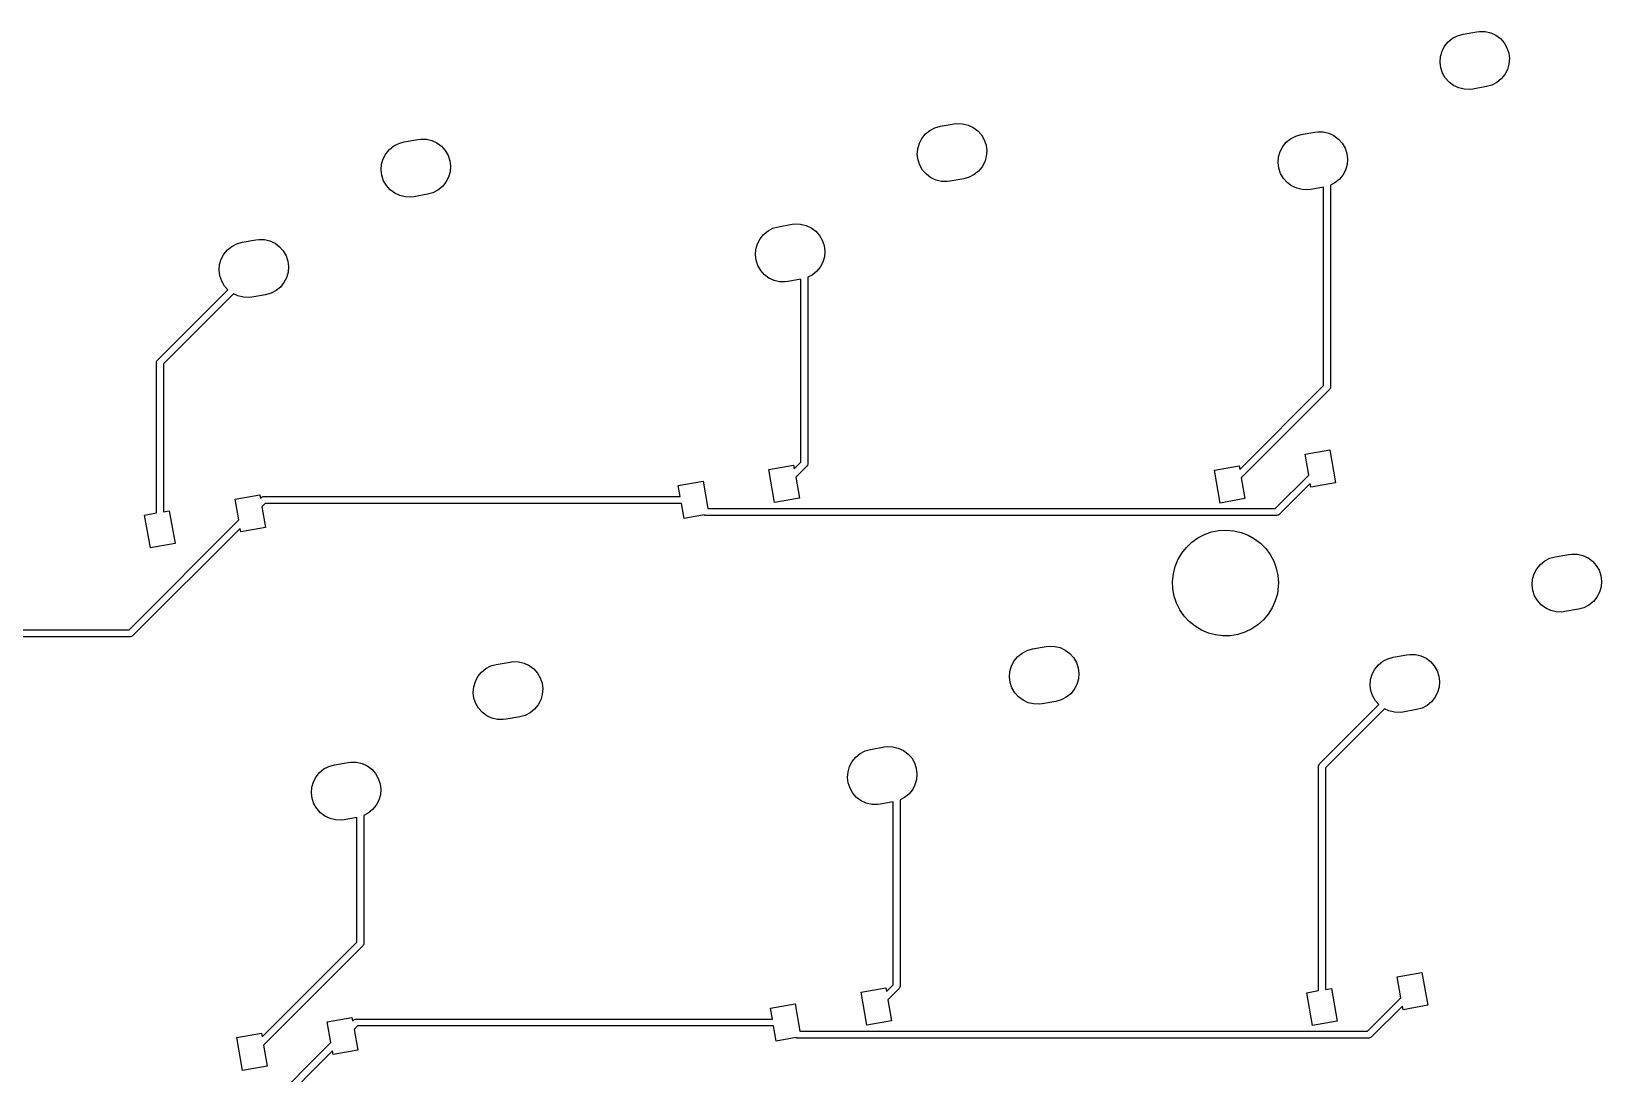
# Model space of a CAD drawing. Extents: x -73 to 321, y -180 to -25.
# Drawn here: x 251.3 to 307.6, y -74.3 to -36.8 of the extents above; entities that cross this region are included whole.
import ezdxf

# ---------------------------------------------------------------- set-up
doc = ezdxf.new("R2010")
doc.units = 0
doc.layers.add('BLACK', color=7, linetype='CONTINUOUS')

msp = doc.modelspace()

# ---------------------------------------------------------------- linework, layer by layer
at = {"layer": 'BLACK', "linetype": 'CONTINUOUS'}
for p, q in [((302.127, -37.2158), (302.284, -37.0886)), ((302.284, -37.0886), (302.463, -36.9956)), ((302.463, -36.9956), (302.658, -36.9405)), ((302.658, -36.9405), (303.15, -36.8537)), ((303.15, -36.8537), (303.254, -36.841)), ((303.254, -36.841), (303.456, -36.8473)), ((303.456, -36.8473), (303.653, -36.8941)), ((303.653, -36.8941), (303.836, -36.9796)), ((303.836, -36.9796), (303.998, -37.1001)), ((303.998, -37.1001), (304.133, -37.2507)), ((301.832, -37.9463), (301.848, -37.7448)), ((301.848, -37.7448), (301.904, -37.5507)), ((301.904, -37.5507), (301.998, -37.372)), ((301.998, -37.372), (302.127, -37.2158)), ((304.133, -37.2507), (304.234, -37.4254)), ((304.234, -37.4254), (304.299, -37.617)), ((304.299, -37.617), (304.324, -37.8176)), ((301.856, -38.1469), (301.832, -37.9463)), ((301.921, -38.3385), (301.856, -38.1469)), ((304.251, -38.2131), (304.157, -38.3919)), ((304.307, -38.019), (304.251, -38.2131)), ((304.324, -37.8176), (304.307, -38.019)), ((302.022, -38.5131), (301.921, -38.3385)), ((302.157, -38.6638), (302.022, -38.5131)), ((302.319, -38.7843), (302.157, -38.6638)), ((302.502, -38.8697), (302.319, -38.7843)), ((302.699, -38.9166), (302.502, -38.8697)), ((303.497, -38.8233), (303.005, -38.9102)), ((303.692, -38.7683), (303.497, -38.8233)), ((303.871, -38.6753), (303.692, -38.7683)), ((304.028, -38.5481), (303.871, -38.6753)), ((304.157, -38.3919), (304.028, -38.5481)), ((302.901, -38.9229), (302.699, -38.9166)), ((303.005, -38.9102), (302.901, -38.9229)), ((283.238, -40.68), (283.366, -40.5238)), ((283.366, -40.5238), (283.523, -40.3966)), ((283.523, -40.3966), (283.703, -40.3036)), ((283.703, -40.3036), (283.897, -40.2485)), ((283.897, -40.2485), (284.389, -40.1617)), ((284.389, -40.1617), (284.493, -40.149)), ((284.493, -40.149), (284.695, -40.1553)), ((284.695, -40.1553), (284.892, -40.2021)), ((284.892, -40.2021), (285.075, -40.2876)), ((285.075, -40.2876), (285.237, -40.4081)), ((285.237, -40.4081), (285.372, -40.5587)), ((285.372, -40.5587), (285.474, -40.7334)), ((296.651, -40.5997), (296.845, -40.5446)), ((296.845, -40.5446), (297.338, -40.4578)), ((297.338, -40.4578), (297.442, -40.445)), ((297.442, -40.445), (297.644, -40.4514)), ((297.644, -40.4514), (297.84, -40.4982)), ((297.84, -40.4982), (298.023, -40.5836)), ((263.992, -41.2364), (264.12, -41.0802)), ((264.12, -41.0802), (264.277, -40.953)), ((264.277, -40.953), (264.457, -40.86)), ((264.457, -40.86), (264.651, -40.805)), ((264.651, -40.805), (265.144, -40.7182)), ((265.144, -40.7182), (265.248, -40.7054)), ((265.248, -40.7054), (265.45, -40.7118)), ((265.45, -40.7118), (265.646, -40.7586)), ((265.646, -40.7586), (265.829, -40.844)), ((265.829, -40.844), (265.992, -40.9645)), ((265.992, -40.9645), (266.126, -41.1152)), ((266.126, -41.1152), (266.228, -41.2899)), ((283.071, -41.2543), (283.087, -41.0528)), ((283.087, -41.0528), (283.144, -40.8587)), ((283.144, -40.8587), (283.238, -40.68)), ((285.474, -40.7334), (285.538, -40.925)), ((285.538, -40.925), (285.563, -41.1256)), ((285.563, -41.1256), (285.547, -41.327)), ((296.092, -41.1548), (296.186, -40.976)), ((296.186, -40.976), (296.314, -40.8199)), ((296.314, -40.8199), (296.471, -40.6927)), ((296.471, -40.6927), (296.651, -40.5997)), ((298.023, -40.5836), (298.186, -40.7041)), ((298.186, -40.7041), (298.32, -40.8548)), ((298.32, -40.8548), (298.422, -41.0295)), ((298.422, -41.0295), (298.486, -41.2211)), ((263.825, -41.8107), (263.841, -41.6093)), ((263.841, -41.6093), (263.898, -41.4152)), ((263.898, -41.4152), (263.992, -41.2364)), ((266.228, -41.2899), (266.293, -41.4814)), ((266.293, -41.4814), (266.317, -41.682)), ((266.317, -41.682), (266.301, -41.8835)), ((283.096, -41.4549), (283.071, -41.2543)), ((283.16, -41.6465), (283.096, -41.4549)), ((283.262, -41.8211), (283.16, -41.6465)), ((285.396, -41.6999), (285.268, -41.8561)), ((285.49, -41.5211), (285.396, -41.6999)), ((285.547, -41.327), (285.49, -41.5211)), ((296.019, -41.5504), (296.035, -41.3489)), ((296.044, -41.751), (296.019, -41.5504)), ((296.035, -41.3489), (296.092, -41.1548)), ((298.495, -41.6231), (298.438, -41.8172)), ((298.486, -41.2211), (298.511, -41.4217)), ((298.511, -41.4217), (298.495, -41.6231)), ((263.85, -42.0113), (263.825, -41.8107)), ((263.914, -42.2029), (263.85, -42.0113)), ((264.016, -42.3776), (263.914, -42.2029)), ((266.15, -42.2564), (266.022, -42.4125)), ((266.245, -42.0776), (266.15, -42.2564)), ((266.301, -41.8835), (266.245, -42.0776)), ((283.396, -41.9718), (283.262, -41.8211)), ((283.559, -42.0923), (283.396, -41.9718)), ((283.742, -42.1777), (283.559, -42.0923)), ((283.938, -42.2246), (283.742, -42.1777)), ((284.14, -42.2309), (283.938, -42.2246)), ((284.244, -42.2182), (284.14, -42.2309)), ((284.737, -42.1313), (284.244, -42.2182)), ((284.931, -42.0763), (284.737, -42.1313)), ((285.111, -41.9833), (284.931, -42.0763)), ((285.268, -41.8561), (285.111, -41.9833)), ((296.108, -41.9425), (296.044, -41.751)), ((296.21, -42.1172), (296.108, -41.9425)), ((296.345, -42.2679), (296.21, -42.1172)), ((296.507, -42.3884), (296.345, -42.2679)), ((298.216, -42.1522), (298.059, -42.2794)), ((298.344, -41.996), (298.216, -42.1522)), ((298.438, -41.8172), (298.344, -41.996)), ((264.151, -42.5282), (264.016, -42.3776)), ((264.313, -42.6488), (264.151, -42.5282)), ((264.496, -42.7342), (264.313, -42.6488)), ((264.693, -42.781), (264.496, -42.7342)), ((264.895, -42.7874), (264.693, -42.781)), ((264.999, -42.7746), (264.895, -42.7874)), ((265.491, -42.6878), (264.999, -42.7746)), ((265.686, -42.6327), (265.491, -42.6878)), ((265.865, -42.5397), (265.686, -42.6327)), ((266.022, -42.4125), (265.865, -42.5397)), ((296.69, -42.4738), (296.507, -42.3884)), ((296.887, -42.5206), (296.69, -42.4738)), ((297.089, -42.527), (296.887, -42.5206)), ((297.193, -42.5142), (297.089, -42.527)), ((297.655, -42.4327), (297.193, -42.5142)), ((297.655, -49.5551), (297.655, -42.4327)), ((298.059, -42.2794), (297.905, -42.3591)), ((297.905, -42.3591), (297.905, -49.6069)), ((277.711, -44.0007), (277.89, -43.9076)), ((277.89, -43.9076), (278.085, -43.8526)), ((278.085, -43.8526), (278.577, -43.7658)), ((278.577, -43.7658), (278.681, -43.753)), ((278.681, -43.753), (278.883, -43.7594)), ((278.883, -43.7594), (279.08, -43.8062)), ((279.08, -43.8062), (279.263, -43.8916)), ((279.263, -43.8916), (279.425, -44.0121)), ((258.465, -44.5571), (258.644, -44.4641)), ((258.644, -44.4641), (258.839, -44.4091)), ((258.839, -44.4091), (259.331, -44.3222)), ((259.331, -44.3222), (259.435, -44.3095)), ((259.435, -44.3095), (259.637, -44.3158)), ((259.637, -44.3158), (259.834, -44.3627)), ((259.834, -44.3627), (260.017, -44.4481)), ((260.017, -44.4481), (260.179, -44.5686)), ((277.275, -44.6569), (277.331, -44.4628)), ((277.331, -44.4628), (277.425, -44.284)), ((277.425, -44.284), (277.554, -44.1279)), ((277.554, -44.1279), (277.711, -44.0007)), ((279.425, -44.0121), (279.56, -44.1628)), ((279.56, -44.1628), (279.661, -44.3375)), ((279.661, -44.3375), (279.726, -44.5291)), ((258.029, -45.2134), (258.085, -45.0193)), ((258.085, -45.0193), (258.18, -44.8405)), ((258.18, -44.8405), (258.308, -44.6843)), ((258.308, -44.6843), (258.465, -44.5571)), ((260.179, -44.5686), (260.314, -44.7193)), ((260.314, -44.7193), (260.416, -44.8939)), ((260.416, -44.8939), (260.48, -45.0855)), ((260.48, -45.0855), (260.505, -45.2861)), ((277.258, -44.8584), (277.275, -44.6569)), ((277.283, -45.059), (277.258, -44.8584)), ((277.348, -45.2505), (277.283, -45.059)), ((279.734, -44.9311), (279.678, -45.1252)), ((279.726, -44.5291), (279.75, -44.7297)), ((279.75, -44.7297), (279.734, -44.9311)), ((258.013, -45.4148), (258.029, -45.2134)), ((258.037, -45.6154), (258.013, -45.4148)), ((258.102, -45.807), (258.037, -45.6154)), ((260.488, -45.4876), (260.432, -45.6817)), ((260.505, -45.2861), (260.488, -45.4876)), ((277.449, -45.4252), (277.348, -45.2505)), ((277.584, -45.5759), (277.449, -45.4252)), ((277.746, -45.6964), (277.584, -45.5759)), ((279.298, -45.5874), (279.144, -45.6671)), ((279.455, -45.4602), (279.298, -45.5874)), ((279.584, -45.304), (279.455, -45.4602)), ((279.678, -45.1252), (279.584, -45.304)), ((255.793, -48.6392), (258.32, -46.1122)), ((258.203, -45.9817), (258.102, -45.807)), ((258.32, -46.1122), (258.203, -45.9817)), ((260.052, -46.1438), (259.873, -46.2368)), ((260.21, -46.0166), (260.052, -46.1438)), ((260.338, -45.8604), (260.21, -46.0166)), ((260.432, -45.6817), (260.338, -45.8604)), ((277.929, -45.7818), (277.746, -45.6964)), ((278.126, -45.8286), (277.929, -45.7818)), ((278.328, -45.835), (278.126, -45.8286)), ((278.432, -45.8222), (278.328, -45.835)), ((278.894, -45.7407), (278.432, -45.8222)), ((278.894, -52.3032), (278.894, -45.7407)), ((279.144, -45.6671), (279.144, -52.355)), ((258.523, -46.2632), (256.007, -48.7794)), ((258.684, -46.3382), (258.523, -46.2632)), ((258.88, -46.3851), (258.684, -46.3382)), ((259.082, -46.3914), (258.88, -46.3851)), ((259.186, -46.3787), (259.082, -46.3914)), ((259.679, -46.2919), (259.186, -46.3787)), ((259.873, -46.2368), (259.679, -46.2919)), ((255.757, -48.7276), (255.76, -48.7056)), ((255.757, -54.1279), (255.757, -48.7276)), ((255.759, -48.701), (255.761, -48.6985)), ((255.76, -48.7056), (255.759, -48.701)), ((255.761, -48.6985), (255.762, -48.6921)), ((255.762, -48.6921), (255.778, -48.6662)), ((255.778, -48.6662), (255.793, -48.6392)), ((256.007, -48.7794), (256.007, -54.0839)), ((294.647, -52.5633), (297.655, -49.5551)), ((297.868, -49.6953), (294.7, -52.8638)), ((297.883, -49.6683), (297.868, -49.6953)), ((297.9, -49.6424), (297.883, -49.6683)), ((297.901, -49.636), (297.9, -49.6424)), ((297.902, -49.6336), (297.901, -49.636)), ((297.905, -49.6069), (297.902, -49.629)), ((297.902, -49.629), (297.902, -49.6336)), ((278.651, -52.5467), (278.894, -52.3032)), ((279.139, -52.3905), (279.123, -52.4164)), ((279.14, -52.3841), (279.139, -52.3905)), ((279.141, -52.3817), (279.14, -52.3841)), ((279.144, -52.355), (279.141, -52.3771)), ((279.141, -52.3771), (279.141, -52.3817)), ((296.987, -52.0162), (297.874, -51.8599)), ((297.12, -52.7671), (296.987, -52.0162)), ((297.874, -51.8599), (298.082, -53.0417)), ((277.742, -52.5727), (278.628, -52.4164)), ((277.95, -53.7544), (277.742, -52.5727)), ((278.628, -52.4164), (278.651, -52.5467)), ((279.108, -52.4434), (278.704, -52.8472)), ((278.704, -52.8472), (278.836, -53.5981)), ((279.123, -52.4164), (279.108, -52.4434)), ((293.738, -52.5892), (294.624, -52.433)), ((293.946, -53.771), (293.738, -52.5892)), ((294.624, -52.433), (294.647, -52.5633)), ((294.7, -52.8638), (294.832, -53.6147)), ((295.916, -53.9705), (297.12, -52.7671)), ((258.584, -53.6294), (259.47, -53.4731)), ((259.47, -53.4731), (259.493, -53.6034)), ((259.555, -53.5486), (259.586, -53.5421)), ((259.586, -53.5421), (259.615, -53.5334)), ((259.615, -53.5334), (274.56, -53.5334)), ((274.492, -53.1457), (275.378, -52.9894)), ((274.56, -53.5334), (274.492, -53.1457)), ((275.378, -52.9894), (275.551, -53.9705)), ((297.173, -53.0677), (296.057, -54.1839)), ((297.196, -53.198), (297.173, -53.0677)), ((298.082, -53.0417), (297.196, -53.198)), ((256.007, -54.0839), (256.221, -54.0461)), ((256.221, -54.0461), (256.429, -55.2279)), ((258.716, -54.3803), (258.584, -53.6294)), ((259.493, -53.6034), (259.527, -53.57)), ((259.527, -53.57), (259.545, -53.5567)), ((259.545, -53.5567), (259.548, -53.5532)), ((259.667, -53.7834), (259.546, -53.904)), ((259.546, -53.904), (259.679, -54.6549)), ((259.548, -53.5532), (259.55, -53.5525)), ((259.55, -53.5525), (259.555, -53.5486)), ((274.604, -53.7834), (259.667, -53.7834)), ((274.7, -54.3275), (274.604, -53.7834)), ((275.551, -53.9705), (295.916, -53.9705)), ((278.836, -53.5981), (277.95, -53.7544)), ((294.832, -53.6147), (293.946, -53.771)), ((254.778, -58.3187), (258.716, -54.3803)), ((255.334, -54.2024), (255.757, -54.1279)), ((255.543, -55.3842), (255.334, -54.2024)), ((259.679, -54.6549), (258.792, -54.8112)), ((275.418, -54.2008), (274.7, -54.3275)), ((275.441, -54.2154), (275.418, -54.2008)), ((275.447, -54.2163), (275.441, -54.2154)), ((275.45, -54.2177), (275.447, -54.2163)), ((275.454, -54.2173), (275.45, -54.2177)), ((275.476, -54.2205), (275.454, -54.2173)), ((295.968, -54.2205), (275.476, -54.2205)), ((295.998, -54.2119), (295.968, -54.2205)), ((296.028, -54.2054), (295.998, -54.2119)), ((296.033, -54.2015), (296.028, -54.2054)), ((296.036, -54.2007), (296.033, -54.2015)), ((296.039, -54.1972), (296.036, -54.2007)), ((296.057, -54.1839), (296.039, -54.1972)), ((258.769, -54.6809), (254.918, -58.5321)), ((256.429, -55.2279), (255.543, -55.3842)), ((258.792, -54.8112), (258.769, -54.6809)), ((292.727, -55.3633), (292.921, -55.178)), ((292.921, -55.178), (293.139, -55.022)), ((293.139, -55.022), (293.377, -54.8983)), ((293.377, -54.8983), (293.631, -54.8093)), ((293.631, -54.8093), (293.894, -54.757)), ((293.894, -54.757), (294.162, -54.7422)), ((294.162, -54.7422), (294.429, -54.7654)), ((294.429, -54.7654), (294.691, -54.826)), ((294.691, -54.826), (294.941, -54.9228)), ((294.941, -54.9228), (295.175, -55.054)), ((295.175, -55.054), (295.388, -55.2168)), ((295.388, -55.2168), (295.577, -55.408)), ((292.426, -55.8061), (292.561, -55.574)), ((292.561, -55.574), (292.727, -55.3633)), ((295.577, -55.408), (295.736, -55.6239)), ((295.736, -55.6239), (295.864, -55.8601)), ((305.592, -55.8492), (305.771, -55.7562)), ((305.771, -55.7562), (305.966, -55.7011)), ((305.966, -55.7011), (306.458, -55.6143)), ((306.458, -55.6143), (306.562, -55.6015)), ((306.562, -55.6015), (306.764, -55.6079)), ((306.764, -55.6079), (306.961, -55.6547)), ((306.961, -55.6547), (307.144, -55.7402)), ((307.144, -55.7402), (307.306, -55.8607)), ((292.233, -56.5823), (292.26, -56.3153)), ((292.26, -56.3153), (292.325, -56.0549)), ((292.325, -56.0549), (292.426, -55.8061)), ((295.864, -55.8601), (295.957, -56.1119)), ((295.957, -56.1119), (296.013, -56.3743)), ((305.156, -56.5054), (305.212, -56.3113)), ((305.212, -56.3113), (305.306, -56.1325)), ((305.306, -56.1325), (305.435, -55.9764)), ((305.435, -55.9764), (305.592, -55.8492)), ((307.306, -55.8607), (307.441, -56.0113)), ((307.441, -56.0113), (307.542, -56.186)), ((307.542, -56.186), (307.607, -56.3776)), ((292.243, -56.8505), (292.233, -56.5823)), ((292.292, -57.1145), (292.243, -56.8505)), ((296.028, -56.7613), (295.993, -57.0273)), ((296.013, -56.3743), (296.032, -56.642)), ((296.032, -56.642), (296.028, -56.7613)), ((305.14, -56.7069), (305.156, -56.5054)), ((305.164, -56.9075), (305.14, -56.7069)), ((305.229, -57.099), (305.164, -56.9075)), ((307.615, -56.7796), (307.559, -56.9737)), ((307.607, -56.3776), (307.632, -56.5782)), ((307.632, -56.5782), (307.615, -56.7796)), ((292.377, -57.3691), (292.292, -57.1145)), ((292.497, -57.6092), (292.377, -57.3691)), ((295.92, -57.2856), (295.811, -57.5311)), ((295.993, -57.0273), (295.92, -57.2856)), ((305.33, -57.2737), (305.229, -57.099)), ((305.465, -57.4244), (305.33, -57.2737)), ((305.627, -57.5449), (305.465, -57.4244)), ((307.179, -57.4359), (307, -57.5289)), ((307.336, -57.3087), (307.179, -57.4359)), ((307.465, -57.1525), (307.336, -57.3087)), ((307.559, -56.9737), (307.465, -57.1525)), ((292.649, -57.83), (292.497, -57.6092)), ((292.831, -58.027), (292.649, -57.83)), ((293.039, -58.1965), (292.831, -58.027)), ((295.496, -57.9642), (295.297, -58.1433)), ((295.669, -57.7588), (295.496, -57.9642)), ((295.811, -57.5311), (295.669, -57.7588)), ((305.81, -57.6303), (305.627, -57.5449)), ((306.007, -57.6772), (305.81, -57.6303)), ((306.209, -57.6835), (306.007, -57.6772)), ((306.313, -57.6707), (306.209, -57.6835)), ((306.805, -57.5839), (306.313, -57.6707)), ((307, -57.5289), (306.805, -57.5839)), ((254.83, -58.5687), (237.541, -58.5687)), ((237.63, -58.3187), (254.778, -58.3187)), ((254.859, -58.56), (254.83, -58.5687)), ((254.89, -58.5535), (254.859, -58.56)), ((254.895, -58.5497), (254.89, -58.5535)), ((254.897, -58.5489), (254.895, -58.5497)), ((254.9, -58.5454), (254.897, -58.5489)), ((254.918, -58.5321), (254.9, -58.5454)), ((293.269, -58.3349), (293.039, -58.1965)), ((293.517, -58.4396), (293.269, -58.3349)), ((293.776, -58.5083), (293.517, -58.4396)), ((294.042, -58.5399), (293.776, -58.5083)), ((294.311, -58.5336), (294.042, -58.5399)), ((294.576, -58.4895), (294.311, -58.5336)), ((294.831, -58.4086), (294.576, -58.4895)), ((295.073, -58.2924), (294.831, -58.4086)), ((295.297, -58.1433), (295.073, -58.2924)), ((286.674, -59.2844), (286.831, -59.1572)), ((286.831, -59.1572), (287.011, -59.0642)), ((287.011, -59.0642), (287.205, -59.0091)), ((287.205, -59.0091), (287.697, -58.9223)), ((287.697, -58.9223), (287.801, -58.9095)), ((287.801, -58.9095), (288.003, -58.9159)), ((288.003, -58.9159), (288.2, -58.9627)), ((288.2, -58.9627), (288.383, -59.0482)), ((288.383, -59.0482), (288.545, -59.1687)), ((288.545, -59.1687), (288.68, -59.3193)), ((267.428, -59.8408), (267.585, -59.7136)), ((267.585, -59.7136), (267.765, -59.6206)), ((267.765, -59.6206), (267.959, -59.5656)), ((267.959, -59.5656), (268.452, -59.4787)), ((268.452, -59.4787), (268.556, -59.466)), ((268.556, -59.466), (268.758, -59.4723)), ((268.758, -59.4723), (268.954, -59.5192)), ((268.954, -59.5192), (269.137, -59.6046)), ((269.137, -59.6046), (269.3, -59.7251)), ((269.3, -59.7251), (269.434, -59.8758)), ((286.395, -59.8134), (286.452, -59.6193)), ((286.452, -59.6193), (286.546, -59.4405)), ((286.546, -59.4405), (286.674, -59.2844)), ((288.68, -59.3193), (288.782, -59.494)), ((288.782, -59.494), (288.846, -59.6856)), ((288.846, -59.6856), (288.871, -59.8862)), ((299.4, -59.9154), (299.494, -59.7366)), ((299.494, -59.7366), (299.622, -59.5804)), ((299.622, -59.5804), (299.779, -59.4533)), ((299.779, -59.4533), (299.959, -59.3602)), ((299.959, -59.3602), (300.153, -59.3052)), ((300.153, -59.3052), (300.646, -59.2184)), ((300.646, -59.2184), (300.75, -59.2056)), ((300.75, -59.2056), (300.952, -59.212)), ((300.952, -59.212), (301.148, -59.2588)), ((301.148, -59.2588), (301.331, -59.3442)), ((301.331, -59.3442), (301.494, -59.4647)), ((301.494, -59.4647), (301.628, -59.6154)), ((301.628, -59.6154), (301.73, -59.7901)), ((267.149, -60.3699), (267.206, -60.1758)), ((267.206, -60.1758), (267.3, -59.997)), ((267.3, -59.997), (267.428, -59.8408)), ((269.434, -59.8758), (269.536, -60.0505)), ((269.536, -60.0505), (269.601, -60.242)), ((269.601, -60.242), (269.625, -60.4426)), ((286.379, -60.0149), (286.395, -59.8134)), ((286.404, -60.2155), (286.379, -60.0149)), ((286.468, -60.407), (286.404, -60.2155)), ((288.798, -60.2817), (288.704, -60.4605)), ((288.855, -60.0876), (288.798, -60.2817)), ((288.871, -59.8862), (288.855, -60.0876)), ((299.327, -60.311), (299.343, -60.1095)), ((299.343, -60.1095), (299.4, -59.9154)), ((301.73, -59.7901), (301.794, -59.9816)), ((301.794, -59.9816), (301.819, -60.1822)), ((301.819, -60.1822), (301.803, -60.3837)), ((267.133, -60.5713), (267.149, -60.3699)), ((267.158, -60.7719), (267.133, -60.5713)), ((267.222, -60.9635), (267.158, -60.7719)), ((269.553, -60.8382), (269.458, -61.0169)), ((269.609, -60.6441), (269.553, -60.8382)), ((269.625, -60.4426), (269.609, -60.6441)), ((286.57, -60.5817), (286.468, -60.407)), ((286.704, -60.7324), (286.57, -60.5817)), ((286.867, -60.8529), (286.704, -60.7324)), ((287.05, -60.9383), (286.867, -60.8529)), ((288.239, -60.8369), (288.045, -60.8919)), ((288.419, -60.7439), (288.239, -60.8369)), ((288.576, -60.6167), (288.419, -60.7439)), ((288.704, -60.4605), (288.576, -60.6167)), ((299.352, -60.5116), (299.327, -60.311)), ((299.416, -60.7031), (299.352, -60.5116)), ((299.518, -60.8778), (299.416, -60.7031)), ((301.652, -60.7566), (301.524, -60.9128)), ((301.746, -60.5778), (301.652, -60.7566)), ((301.803, -60.3837), (301.746, -60.5778)), ((267.324, -61.1382), (267.222, -60.9635)), ((267.459, -61.2888), (267.324, -61.1382)), ((267.621, -61.4093), (267.459, -61.2888)), ((267.804, -61.4948), (267.621, -61.4093)), ((268.994, -61.3933), (268.799, -61.4484)), ((269.173, -61.3003), (268.994, -61.3933)), ((269.33, -61.1731), (269.173, -61.3003)), ((269.458, -61.0169), (269.33, -61.1731)), ((287.246, -60.9852), (287.05, -60.9383)), ((287.448, -60.9915), (287.246, -60.9852)), ((287.552, -60.9787), (287.448, -60.9915)), ((288.045, -60.8919), (287.552, -60.9787)), ((297.504, -63.1384), (299.635, -61.0083)), ((299.837, -61.1594), (297.718, -63.2786)), ((299.635, -61.0083), (299.518, -60.8778)), ((299.998, -61.2344), (299.837, -61.1594)), ((300.195, -61.2812), (299.998, -61.2344)), ((300.397, -61.2876), (300.195, -61.2812)), ((300.501, -61.2748), (300.397, -61.2876)), ((300.993, -61.188), (300.501, -61.2748)), ((301.187, -61.133), (300.993, -61.188)), ((301.367, -61.04), (301.187, -61.133)), ((301.524, -60.9128), (301.367, -61.04)), ((268.001, -61.5416), (267.804, -61.4948)), ((268.203, -61.5479), (268.001, -61.5416)), ((268.307, -61.5352), (268.203, -61.5479)), ((268.799, -61.4484), (268.307, -61.5352)), ((281.393, -62.6132), (281.885, -62.5264)), ((281.885, -62.5264), (281.989, -62.5136)), ((281.989, -62.5136), (282.191, -62.52)), ((282.191, -62.52), (282.388, -62.5668)), ((262.147, -63.1696), (262.639, -63.0828)), ((262.639, -63.0828), (262.743, -63.0701)), ((262.743, -63.0701), (262.945, -63.0764)), ((262.945, -63.0764), (263.142, -63.1233)), ((263.142, -63.1233), (263.325, -63.2087)), ((280.639, -63.2234), (280.733, -63.0446)), ((280.733, -63.0446), (280.862, -62.8884)), ((280.862, -62.8884), (281.019, -62.7612)), ((281.019, -62.7612), (281.198, -62.6682)), ((281.198, -62.6682), (281.393, -62.6132)), ((282.388, -62.5668), (282.571, -62.6522)), ((282.571, -62.6522), (282.733, -62.7727)), ((282.733, -62.7727), (282.868, -62.9234)), ((282.868, -62.9234), (282.969, -63.0981)), ((282.969, -63.0981), (283.034, -63.2896)), ((261.393, -63.7799), (261.488, -63.6011)), ((261.488, -63.6011), (261.616, -63.4449)), ((261.616, -63.4449), (261.773, -63.3177)), ((261.773, -63.3177), (261.952, -63.2247)), ((261.952, -63.2247), (262.147, -63.1696)), ((263.325, -63.2087), (263.487, -63.3292)), ((263.487, -63.3292), (263.622, -63.4798)), ((263.622, -63.4798), (263.724, -63.6545)), ((263.724, -63.6545), (263.788, -63.8461)), ((280.566, -63.619), (280.583, -63.4175)), ((280.591, -63.8196), (280.566, -63.619)), ((280.583, -63.4175), (280.639, -63.2234)), ((283.034, -63.2896), (283.058, -63.4902)), ((283.058, -63.4902), (283.042, -63.6917)), ((297.468, -63.2268), (297.471, -63.2048)), ((297.468, -71.2754), (297.468, -63.2268)), ((297.471, -63.2002), (297.472, -63.1977)), ((297.471, -63.2048), (297.471, -63.2002)), ((297.472, -63.1977), (297.473, -63.1913)), ((297.473, -63.1913), (297.49, -63.1654)), ((297.49, -63.1654), (297.504, -63.1384)), ((297.718, -63.2786), (297.718, -71.2313)), ((261.321, -64.1754), (261.337, -63.9739)), ((261.345, -64.376), (261.321, -64.1754)), ((261.337, -63.9739), (261.393, -63.7799)), ((263.796, -64.2482), (263.74, -64.4422)), ((263.788, -63.8461), (263.813, -64.0467)), ((263.813, -64.0467), (263.796, -64.2482)), ((280.656, -64.0111), (280.591, -63.8196)), ((280.757, -64.1858), (280.656, -64.0111)), ((280.892, -64.3365), (280.757, -64.1858)), ((282.763, -64.2208), (282.606, -64.348)), ((282.892, -64.0646), (282.763, -64.2208)), ((282.986, -63.8858), (282.892, -64.0646)), ((283.042, -63.6917), (282.986, -63.8858)), ((261.41, -64.5676), (261.345, -64.376)), ((261.511, -64.7422), (261.41, -64.5676)), ((261.646, -64.8929), (261.511, -64.7422)), ((263.518, -64.7772), (263.36, -64.9044)), ((263.646, -64.621), (263.518, -64.7772)), ((263.74, -64.4422), (263.646, -64.621)), ((281.054, -64.457), (280.892, -64.3365)), ((281.237, -64.5424), (281.054, -64.457)), ((281.434, -64.5892), (281.237, -64.5424)), ((281.636, -64.5956), (281.434, -64.5892)), ((281.74, -64.5828), (281.636, -64.5956)), ((282.202, -64.5013), (281.74, -64.5828)), ((282.202, -71.0638), (282.202, -64.5013)), ((282.606, -64.348), (282.452, -64.4277)), ((282.452, -64.4277), (282.452, -71.1156)), ((261.808, -65.0134), (261.646, -64.8929)), ((261.992, -65.0988), (261.808, -65.0134)), ((262.188, -65.1457), (261.992, -65.0988)), ((262.39, -65.152), (262.188, -65.1457)), ((262.494, -65.1393), (262.39, -65.152)), ((262.957, -65.0577), (262.494, -65.1393)), ((262.957, -69.5319), (262.957, -65.0577)), ((263.36, -64.9044), (263.207, -64.9842)), ((263.207, -64.9842), (263.207, -69.5837)), ((259.552, -72.937), (262.957, -69.5319)), ((263.17, -69.6721), (259.605, -73.2376)), ((263.185, -69.6451), (263.17, -69.6721)), ((263.201, -69.6192), (263.185, -69.6451)), ((263.202, -69.6128), (263.201, -69.6192)), ((263.204, -69.6104), (263.202, -69.6128)), ((263.207, -69.5837), (263.203, -69.6058)), ((263.203, -69.6058), (263.204, -69.6104)), ((300.295, -70.7768), (301.182, -70.6205)), ((300.428, -71.5277), (300.295, -70.7768)), ((301.182, -70.6205), (301.39, -71.8023)), ((281.05, -71.3332), (281.936, -71.177)), ((281.258, -72.515), (281.05, -71.3332)), ((281.936, -71.177), (281.959, -71.3073)), ((281.959, -71.3073), (282.202, -71.0638)), ((282.416, -71.204), (282.012, -71.6078)), ((282.431, -71.177), (282.416, -71.204)), ((282.447, -71.1511), (282.431, -71.177)), ((282.448, -71.1447), (282.447, -71.1511)), ((282.449, -71.1422), (282.448, -71.1447)), ((282.452, -71.1156), (282.449, -71.1376)), ((282.449, -71.1376), (282.449, -71.1422)), ((297.046, -71.3498), (297.468, -71.2754)), ((297.254, -72.5316), (297.046, -71.3498)), ((297.718, -71.2313), (297.932, -71.1936)), ((297.932, -71.1936), (298.14, -72.3753)), ((299.224, -72.7311), (300.428, -71.5277)), ((277.8, -71.9063), (278.686, -71.75)), ((277.868, -72.294), (277.8, -71.9063)), ((278.686, -71.75), (278.859, -72.7311)), ((282.012, -71.6078), (282.144, -72.3587)), ((300.481, -71.8283), (299.365, -72.9445)), ((300.504, -71.9586), (300.481, -71.8283)), ((301.39, -71.8023), (300.504, -71.9586)), ((261.892, -72.39), (262.778, -72.2337)), ((262.024, -73.1409), (261.892, -72.39)), ((262.778, -72.2337), (262.801, -72.364)), ((262.801, -72.364), (262.835, -72.3306)), ((262.835, -72.3306), (262.853, -72.3173)), ((262.853, -72.3173), (262.856, -72.3138)), ((262.975, -72.544), (262.854, -72.6645)), ((262.854, -72.6645), (262.987, -73.4155)), ((262.856, -72.3138), (262.858, -72.313)), ((262.858, -72.313), (262.863, -72.3092)), ((262.863, -72.3092), (262.894, -72.3027)), ((262.894, -72.3027), (262.923, -72.294)), ((262.923, -72.294), (277.868, -72.294)), ((277.912, -72.544), (262.975, -72.544)), ((278.008, -73.088), (277.912, -72.544)), ((282.144, -72.3587), (281.258, -72.515)), ((298.14, -72.3753), (297.254, -72.5316)), ((258.086, -77.0793), (262.024, -73.1409)), ((258.642, -72.963), (259.529, -72.8067)), ((258.851, -74.1448), (258.642, -72.963)), ((259.529, -72.8067), (259.552, -72.937)), ((259.605, -73.2376), (259.737, -73.9885)), ((278.726, -72.9614), (278.008, -73.088)), ((278.749, -72.976), (278.726, -72.9614)), ((278.755, -72.9769), (278.749, -72.976)), ((278.758, -72.9783), (278.755, -72.9769)), ((278.762, -72.9779), (278.758, -72.9783)), ((278.784, -72.9811), (278.762, -72.9779)), ((299.276, -72.9811), (278.784, -72.9811)), ((278.859, -72.7311), (299.224, -72.7311)), ((299.306, -72.9725), (299.276, -72.9811)), ((299.336, -72.966), (299.306, -72.9725)), ((299.341, -72.9621), (299.336, -72.966)), ((299.344, -72.9613), (299.341, -72.9621)), ((299.347, -72.9578), (299.344, -72.9613)), ((299.365, -72.9445), (299.347, -72.9578)), ((262.077, -73.4414), (258.226, -77.2926)), ((262.1, -73.5717), (262.077, -73.4414)), ((262.987, -73.4155), (262.1, -73.5717)), ((259.737, -73.9885), (258.851, -74.1448))]:
    msp.add_line(p, q, dxfattribs=at)

doc.saveas('drawing.dxf')
